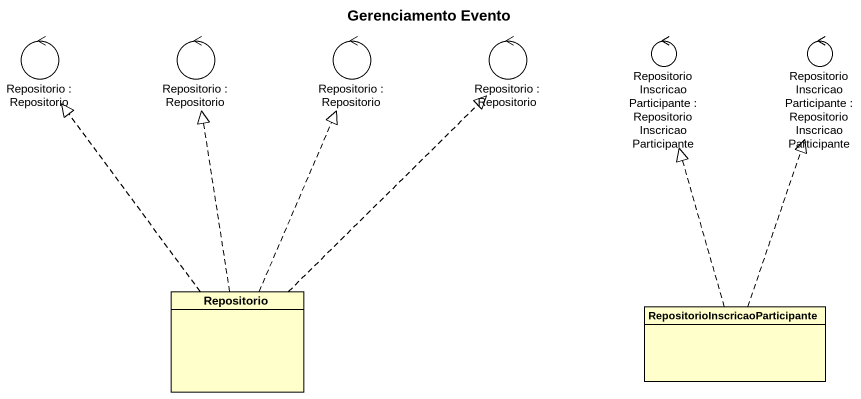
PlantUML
@startuml
title Gerenciamento Evento
allowmixing
hide circle
hide empty members
control "Repositorio : Repositorio" as Repositorio
control "Repositorio : Repositorio" as Repositorio_2
control "Repositorio : Repositorio" as Repositorio_3
control "Repositorio : Repositorio" as Repositorio_4
control "RepositorioInscricaoParticipante : RepositorioInscricaoParticipante" as RepositorioInscricaoParticip
control "RepositorioInscricaoParticipante : RepositorioInscricaoParticipante" as RepositorioInscricaoParticip_2
class "Repositorio" as Repositorio_5
class "RepositorioInscricaoParticipante" as RepositorioInscricaoParticip_3
Repositorio_5 .up.|> Repositorio
Repositorio_5 .up.|> Repositorio_2
Repositorio_5 .up.|> Repositorio_3
Repositorio_5 .up.|> Repositorio_4
RepositorioInscricaoParticip_3 .up.|> RepositorioInscricaoParticip
RepositorioInscricaoParticip_3 .up.|> RepositorioInscricaoParticip_2
@enduml
